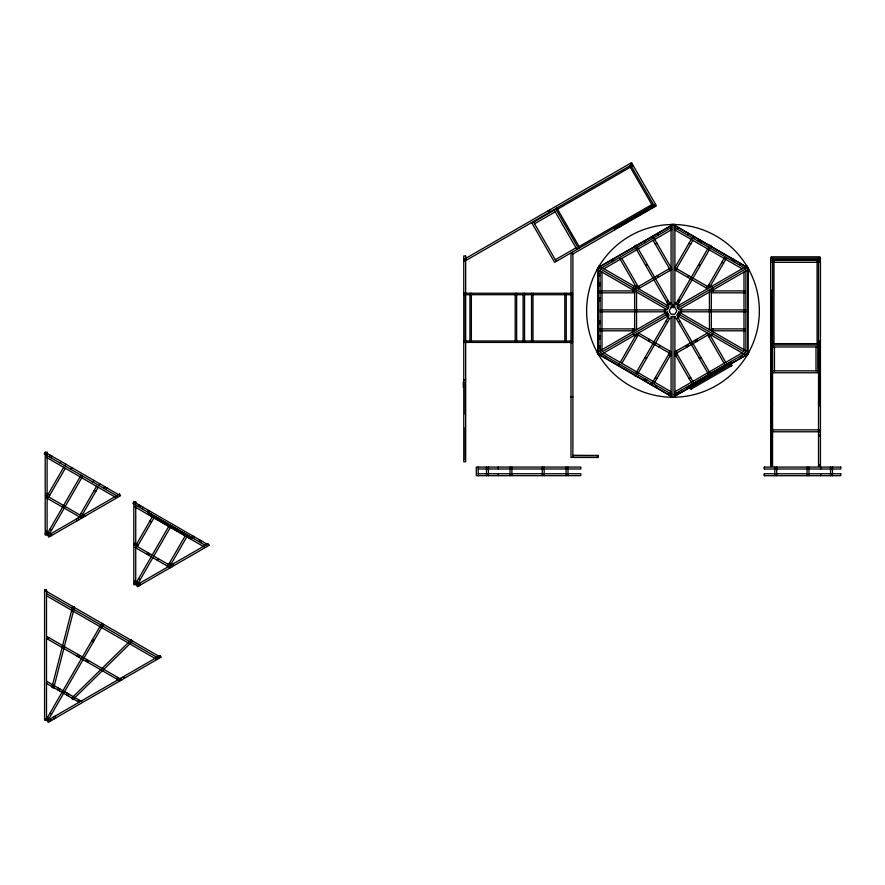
<?xml version="1.0" encoding="UTF-8"?>
<svg xmlns="http://www.w3.org/2000/svg" width="885" height="885" viewBox="0 0 885 885"><rect width="100%" height="100%" fill="white"/><g stroke="black" fill="none" stroke-linecap="round" stroke-linejoin="round"><path stroke-width="1.33" d="M463.773 340.979L463.773 342.406L572.418 342.462L572.418 293.289L463.773 293.256L463.773 294.683M572.418 294.738L572.418 293.3M572.418 341.024L572.418 342.462L570.991 342.451M598.326 455.532L598.282 457.49L570.991 457.423L570.991 253.73L572.894 253.73L572.894 457.423L572.905 455.465L598.326 455.532L596.667 455.532M169.71 526.619L170.495 525.259M49.372 456.881L50.323 455.233M51.12 457.899L52.071 456.24M60.08 463.065L61.032 461.417M47.115 496.02L63.742 467.225M64.826 465.809L65.789 464.16M48.763 496.972L65.39 468.176M70.822 469.271L71.785 467.623M81.066 475.179L47.17 533.887L48.819 534.85L82.714 476.141M92.958 482.048L93.91 480.4M79.993 515.004L96.62 486.208M98.954 485.511L99.905 483.863M81.652 515.955L98.279 487.17M103.711 488.255L104.662 486.606M104.253 488.564L105.204 486.916M106.001 489.582L106.952 487.923M47.757 639.224L48.719 637.565M137.971 506.474L138.934 504.826M139.73 507.492L140.682 505.833M142.264 508.952L143.215 507.304M147.552 512.006L148.514 510.357M148.802 512.725L149.753 511.076M135.726 545.614L152.342 516.818M137.374 546.565L154.001 517.78M57.514 689.769L58.465 688.121M76.962 656.084L77.913 654.424M59.262 690.787L60.213 689.127M78.71 657.09L79.672 655.442M101.841 623.317L46.551 719.074L48.199 720.036L103.49 624.268M146.733 554.176L147.695 552.528M66.353 694.869L67.304 693.22M85.801 661.183L86.752 659.524M148.492 555.194L149.443 553.534M68.101 695.887L69.052 694.227M87.56 662.19L88.511 660.542M169.677 524.783L135.781 583.492L137.429 584.443L171.325 525.734M157.331 560.293L158.282 558.645M77.847 701.517L78.809 699.858M167.077 565.924L168.028 564.265M168.604 564.597L185.23 535.801M170.263 565.559L186.879 536.764M192.2 537.781L193.162 536.133M193.439 538.5L194.401 536.852M116.754 679.049L117.705 677.401M198.904 541.653L199.855 539.994M200.652 542.66L201.603 541.012M159.787 656.77L158.835 658.429L46.496 593.569M677.147 229.082L678.109 227.423M605.041 358.027L605.993 356.378M687.634 235.122L688.585 233.474M620.219 362.385L636.547 334.11L671.073 354.055L654.203 383.282M693.132 236.096L674.901 267.679L709.438 287.614L726.308 258.387M618.515 365.815L619.467 364.155M693.619 238.585L694.581 236.937M621.867 363.337L638.196 335.072M676.549 268.631L692.878 240.355M676.162 270.622L677.125 268.963M698.376 241.328L699.327 239.68M698.918 241.649L699.869 239.99M700.677 242.656L701.628 241.008M665.575 308.732L664.336 310.867L668.662 318.368L671.14 318.368M667.423 305.513L668.662 303.367L671.14 303.378M648.517 341.024L649.468 339.375M687.667 277.259L688.619 275.6M635.707 373.536L668.684 316.41M675.642 304.374L708.619 247.247M691.827 279.66L692.789 278.012M637.355 374.488L669.657 318.545M677.29 305.325L710.268 248.198M659.104 347.141L660.066 345.482M679.171 315.148L677.313 318.368L674.846 318.357M679.802 314.053L681.638 310.867L680.41 308.732M644.346 380.727L645.309 379.079M646.105 381.745L647.057 380.085M668.85 352.772L669.812 351.113M706.252 287.99L707.215 286.331M651.194 384.676L669.425 353.093M707.779 286.663L724.66 257.424M651.393 384.798L652.356 383.15M655.564 387.199L656.515 385.55M731.795 260.632L732.758 258.973M733.554 261.639L734.506 259.991M739.982 265.356L740.933 263.697M667.865 394.312L668.828 392.652M131.677 642.067L72.902 699.615L71.563 698.254L131.323 639.744L132.65 641.105M688.11 386.712L731.087 361.854L731.873 363.215L688.906 388.072L687.745 386.535M688.187 386.834L710.5 373.924M710.865 373.713L731.154 361.976M632.454 164.333L464.57 261.263L463.618 259.604L631.503 162.674L656.393 205.796L573.071 253.895L572.119 252.247M555.924 209.236L531.94 223.075L554.618 262.347L655.442 204.136M557.572 209.225L630.286 167.243M631.525 166.524L633.173 165.572M534.551 223.772L555.227 211.847M555.315 259.736L575.991 247.811M579.122 246.55L651.836 204.568M615.75 227.611L619.234 225.598M621.547 224.259L623.87 222.92M626.193 221.582L652.864 206.172M616.225 228.43L627.83 221.737M630.142 220.398L632.465 219.06M634.788 217.721L654.502 206.338M634.523 246.141L636.171 245.189M599.355 266.982L672.987 224.469L747.814 267.668L747.814 354.066L677.822 313.655M601.269 268.078L671.792 227.368M603.891 268.774L671.748 229.591M655.254 244.094L656.913 243.143M645.707 265.522L647.355 264.571M633.848 286.972L636.116 285.667M635.662 288.123L671.073 267.679L652.842 236.096M638.45 288.72L671.815 269.46M209.092 545.337L137.396 586.733L136.434 585.085L208.141 543.678L209.092 545.337L133.812 501.872L132.861 503.521L206.006 545.757M666.67 301.829L668.319 300.878M666.449 305.989L670.918 303.411M668.153 313.655L598.16 354.066L598.16 267.668L668.153 308.069M677.822 308.069L747.814 267.668M678.375 322.096L680.023 321.144M674.901 351.843L707.524 333.014M675.244 356.058L677.501 354.752M708.73 336.72L712.126 334.762M699.327 358.403L700.986 357.452M689.061 378.592L690.72 377.641M674.901 391.756L742.084 352.96M674.226 394.345L744.705 353.657M675.178 395.993L746.619 354.752M690.012 388.095L731.353 364.222M599.499 266.805L673.208 224.502L747.891 267.878L747.67 354.243L731.021 363.801M675.144 395.86L690.599 386.999M772.561 259.681L820.428 259.681M770.647 260.411L819.952 260.411L819.952 262.325L770.647 262.325M598.16 273.576L600.074 273.576M598.16 275.6L600.074 275.6M598.16 283.023L600.074 283.023M598.16 285.047L600.074 285.047M598.16 285.678L600.074 285.678M600.871 290.922L634.633 290.922M711.341 290.922L745.104 290.922M598.16 291.165L600.074 291.165M598.16 292.592L600.074 292.592M600.871 292.835L634.633 292.835M711.341 292.835L745.104 292.835M465.145 294.683L571.046 294.738M598.16 298.09L600.074 298.09M598.16 298.71L600.074 298.71M598.16 300.734L600.074 300.734M674.846 303.378L677.313 303.378L678.552 305.513M671.073 306.73L674.901 306.73M600.074 309.916L666.04 309.916M679.934 309.916L745.9 309.916M600.074 311.819L664.668 311.819M681.306 311.819L745.9 311.819M598.16 321.001L600.074 321.001M598.16 323.025L600.074 323.025M598.16 323.644L600.074 323.644M600.871 328.899L634.633 328.899M711.341 328.899L745.104 328.899M598.16 329.131L600.074 329.131M598.16 330.57L600.074 330.57M600.871 330.802L634.633 330.802L634.633 289.915M745.104 330.802L711.341 330.802L711.341 289.915M598.16 336.057L600.074 336.057M598.16 336.676L600.074 336.676M598.16 338.701L600.074 338.701M818.525 340.78L820.428 340.78M465.145 340.979L571.046 341.024M770.647 342.207L772.561 342.207M818.525 342.207L820.428 342.207M772.561 343.645L820.428 343.645M772.561 345.073L818.525 345.073M598.16 346.135L600.074 346.135M772.561 346.986L817.906 346.986M598.16 348.159L600.074 348.159M772.561 370.848L817.906 370.848M772.561 372.762L817.906 372.762L817.906 345.073M463.773 380.052L465.676 380.052M570.991 396.923L572.894 396.923M818.525 402.83L820.428 402.83M770.647 404.268L772.561 404.268M818.525 404.268L820.428 404.268M818.525 405.695L820.428 405.695M770.647 429.867L819.952 429.867L819.952 431.78L770.647 431.78M818.525 434.579L820.428 434.579M818.525 436.006L820.428 436.006M818.525 464.89L820.428 464.89M478.199 468.984L580.825 468.984L580.825 467.07L476.296 467.07L476.296 475.665L580.825 475.665L580.825 473.752L478.199 473.752M45.201 533.633L47.115 533.633M133.812 583.237L135.726 583.237M46.496 590.262L44.582 590.262L160.749 657.323L159.787 655.674M44.582 718.819L46.496 718.819M572.905 455.509L598.282 455.587M709.803 245.189L711.452 246.141M674.901 227.777L744.705 268.078M674.901 229.978L742.084 268.774M689.061 243.143L690.72 244.094M721.95 262.126L723.598 263.077M698.619 264.571L700.267 265.522M708.73 285.014L712.126 286.972M674.901 269.881L707.524 288.72M678.375 299.639L680.023 300.59M677.656 300.878L679.304 301.829M675.067 303.411L679.536 305.989M665.951 321.144L667.611 322.096M638.45 333.014L671.073 351.843M633.848 334.762L636.116 336.068M668.474 354.752L670.73 356.058M644.988 357.452L646.647 358.403M655.254 377.641L656.913 378.592M603.891 352.96L671.073 391.756M601.269 353.657L671.792 394.367M599.355 354.752L671.803 396.58M634.523 375.583L636.171 376.545M119.53 495.191L45.201 452.279L44.25 453.928L117.395 496.164M148.282 514.108L191.293 538.888M134.852 506.884L204.236 546.941M46.252 457.291L115.625 497.337M149.886 521.077L151.545 522.028M94.164 490.467L95.823 491.418M134.94 542.959L138.326 544.917M169.555 562.948L174.079 565.559M46.33 493.365L49.726 495.323M80.955 513.355L85.469 515.955M134.841 545.105L172.166 566.654M46.241 495.512L83.555 517.061M134.874 547.328L151.446 556.897M152.862 557.716L170.263 567.761M46.263 497.735L81.652 518.167M138.48 578.812L140.129 579.764M49.87 529.219L51.529 530.17M134.763 580.704L140.35 583.923M134.985 581.379L139.664 584.078M46.164 531.1L51.739 534.33M46.374 531.774L51.053 534.485M134.83 583.492L138.923 585.848M46.23 533.898L50.312 536.255M46.496 595.771L156.922 659.535M92.449 639.567L94.109 640.519M91.741 640.806L93.39 641.769M46.496 636.282L121.842 679.791M46.496 638.483L119.929 680.886M46.496 681.207L81.907 701.65M46.496 683.408L79.119 702.247M49.969 713.155L51.618 714.118M46.728 716.983L49.936 718.83M46.927 717.635L51.596 720.335M46.628 719.671L49.693 721.441M671.571 396.546L598.083 353.856L598.304 267.491A86.365 86.365 0 0 0 672.323 397.232A86.365 86.365 0 0 0 748.323 268.642A86.365 86.365 0 0 0 598.979 266.352M741.741 355.361L742.692 357.02M630.264 163.393L631.215 165.041M654.203 204.855L655.154 206.504M630.806 165.285L653.794 205.099M739.982 356.378L740.933 358.027M629.567 166.004L652.544 205.807M657.389 233.474L658.351 235.122M731.143 361.478L732.105 363.138M731.065 363.735L732.072 365.472L690.731 389.334L689.725 387.597M730.49 364.731L731.198 365.97M725.755 362.385L709.438 334.11L674.901 354.055L691.771 383.282M651.393 236.937L652.356 238.585M653.097 240.355L669.425 268.631M707.779 335.072L724.66 364.299M668.85 268.963L669.812 270.622M644.346 241.008L645.309 242.656M696.506 339.375L697.457 341.024M657.356 275.6L658.307 277.259M694.758 340.382L695.71 342.041M637.355 247.247L670.343 304.374M677.29 316.41L710.268 373.536M635.707 248.198L668.684 305.325M676.317 318.545L708.619 374.488M687.667 344.475L688.619 346.123M685.908 345.482L686.871 347.141M613.936 228.098L614.898 229.757M638.771 286.331L639.722 287.99M676.162 351.113L677.125 352.772M621.867 258.387L638.196 286.663M676.549 353.093L693.431 382.331M619.666 258.387L636.547 287.614M690.886 387.597L691.605 388.836M613.216 258.973L614.179 260.632M686.506 387.254L687.457 388.913M611.469 259.991L612.42 261.639M681.273 390.274L682.158 391.966M678.906 391.646L679.857 393.294M677.147 392.652L678.109 394.312M556.853 207.986L579.83 247.789M555.614 208.694L578.591 248.508M554.264 210.188L576.943 249.459M549.419 210.066L550.37 211.725M548.18 210.785L549.131 212.433M533.6 222.124L556.267 261.396M138.923 583.646L139.874 585.306M137.684 584.365L138.635 586.014M77.98 518.079L78.931 519.727M76.221 519.097L77.183 520.745M50.312 534.053L51.264 535.702M49.073 534.772L50.025 536.421M123.347 676.715L124.298 678.364M120.426 678.397L121.378 680.056M54.925 716.219L55.877 717.868M53.166 717.226L54.129 718.885M49.693 719.239L50.644 720.888M48.454 719.959L49.405 721.607M832.442 467.092L832.442 475.688M830.539 467.092L830.539 475.688M820.672 467.092L820.672 469.006M820.672 473.774L820.672 475.688M819.952 258.254L819.952 256.816L771.123 256.816L771.123 258.254M819.952 370.041L819.952 402.409M819.001 343.645L819.001 376.014M818.525 258.254L818.525 466.318L820.428 466.318L820.428 258.254L770.647 258.254L770.647 466.318L772.561 466.318L772.561 258.254M817.087 259.681L817.087 343.645M815.992 346.986L815.992 370.848M808.978 467.092L808.978 475.688M807.065 467.092L807.065 475.688M776.709 467.092L776.709 475.688M774.795 467.092L774.795 475.688M774.464 346.986L774.464 370.848M773.988 259.681L773.988 343.645M771.123 290.18L771.123 315.005M771.123 315.48L771.123 340.305M771.123 343.623L771.123 402.885M771.123 405.684L771.123 464.946M764.375 467.092L764.375 469.006M764.375 473.774L764.375 475.688M748.267 309.916L748.267 311.819M745.9 270.146L745.9 351.577M743.986 272.071L743.986 350.427M713.255 288.919L713.255 291.53M713.255 328.899L713.255 332.804M709.438 291.043L709.438 329.707M680.488 308.931L680.488 314.098M672.987 224.469L672.987 305.281M672.987 316.454L672.987 397.265M665.498 308.931L665.498 314.098M636.547 291.043L636.547 329.707M632.72 288.919L632.72 291.53M632.72 328.899L632.72 332.804M601.988 272.071L601.988 350.427M600.074 270.146L600.074 351.577M597.707 309.916L597.707 311.819M568.037 467.07L568.037 475.665M566.256 293.289L566.256 342.451M566.135 467.07L566.135 475.665M564.818 293.289L564.818 342.451M544.153 467.07L544.153 475.665M542.251 467.07L542.251 475.665M532.991 293.278L532.991 342.44M531.553 293.278L531.553 342.44M524.551 293.278L524.551 342.44M523.112 293.278L523.112 342.44M516.641 293.278L516.641 342.429M515.214 293.278L515.214 342.429M511.884 467.07L511.884 475.665M509.981 467.07L509.981 475.665M498.288 467.07L498.288 468.984M498.288 473.752L498.288 475.665M488.42 467.07L488.42 475.665M486.507 467.07L486.507 475.665M478.199 467.07L478.199 475.665M471.362 293.256L471.362 342.418M469.935 293.256L469.935 342.418M465.2 293.256L465.2 342.406M465.2 381.955L465.2 414.335M465.2 427.444L465.2 459.813M463.286 381.955L463.286 387.353M133.779 543.678L133.779 545.116M72.67 606.479L51.872 687.479L53.72 687.955L74.517 606.955L72.67 606.479M148.99 512.869L148.204 514.229L191.226 539.009L192.012 537.649L148.99 512.869M599.123 266.009L597.209 269.317L667.202 309.728L669.104 306.42L599.123 266.009M671.062 307.526L669.126 310.867L671.062 314.208L674.923 314.208L676.848 310.867L674.923 307.526L671.062 307.526M678.784 312.007L676.87 315.314L746.851 355.715L748.765 352.407L678.784 312.007M119.53 494.084L47.834 535.491L48.786 537.14L120.493 495.744L119.53 494.084M667.202 312.007L597.209 352.407L599.123 355.715L669.104 315.314L667.202 312.007M746.851 266.009L676.87 306.42L678.784 309.728L748.765 269.317L746.851 266.009M160.063 655.508L47.204 720.667L48.166 722.326L161.015 657.168L160.063 655.508M674.901 224.469L671.073 224.469L671.073 305.281L674.901 305.281L674.901 224.469M465.676 255.953L463.773 255.953L463.773 461.771L465.676 461.771L465.676 255.953M674.901 316.454L671.073 316.454L671.073 397.265L674.901 397.265L674.901 316.454M47.115 452.279L45.201 452.279L45.201 535.071L47.115 535.071L47.115 452.279M840.75 467.092L764.341 467.092L764.341 469.006L840.75 469.006L840.75 467.092M840.75 473.774L764.341 473.774L764.341 475.688L840.75 475.688L840.75 473.774M135.726 501.872L133.812 501.872L133.812 584.664L135.726 584.664L135.726 501.872M46.496 589.941L44.582 589.941L44.582 720.257L46.496 720.257L46.496 589.941"/></g></svg>
